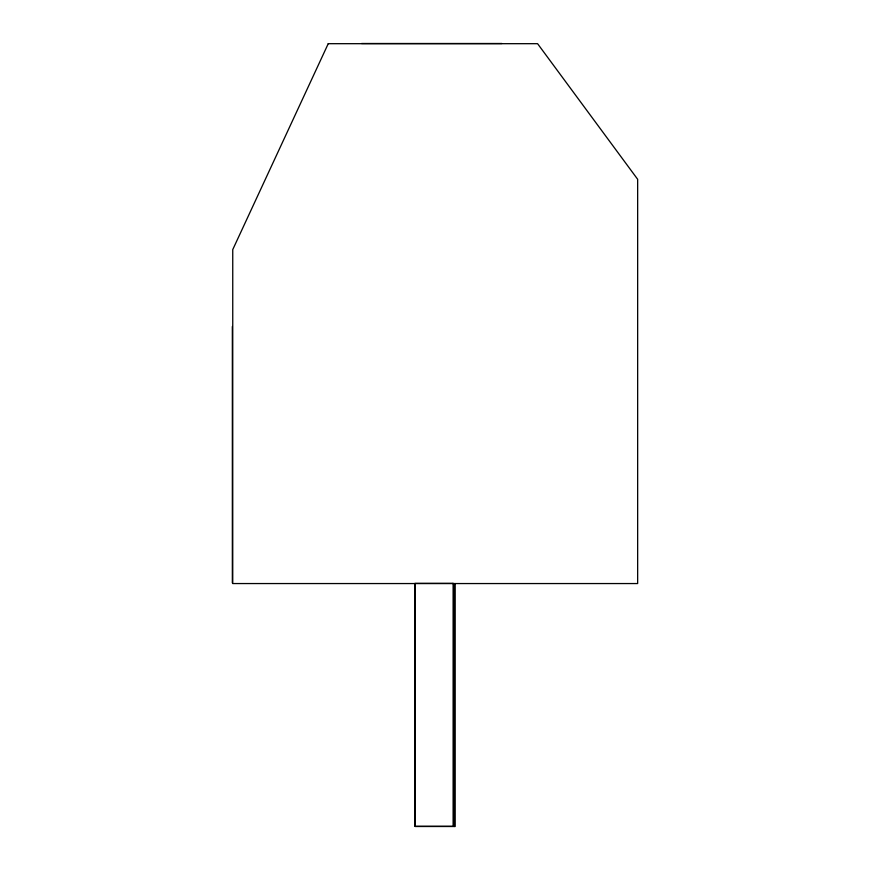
<?xml version="1.0" encoding="UTF-8"?>
<svg xmlns="http://www.w3.org/2000/svg" width="870" height="870" viewBox="0 0 870 870"><rect width="100%" height="100%" fill="white"/><g stroke="black" fill="none" stroke-linecap="round" stroke-linejoin="round"><path stroke-width="1.3" d="M361.561 43.5L501.925 43.5M455.195 583.553L455.195 826.5L415.207 826.5L415.207 583.553M454.292 583.553L454.292 826.5M232.344 326.511L232.344 582.954M328.24 43.685L232.747 249.603L232.747 583.553L637.656 583.553L637.656 179.296L537.584 43.685L328.24 43.685M453.118 583.368L414.946 583.368L414.946 826.315L453.118 826.315L453.118 583.368"/></g></svg>
